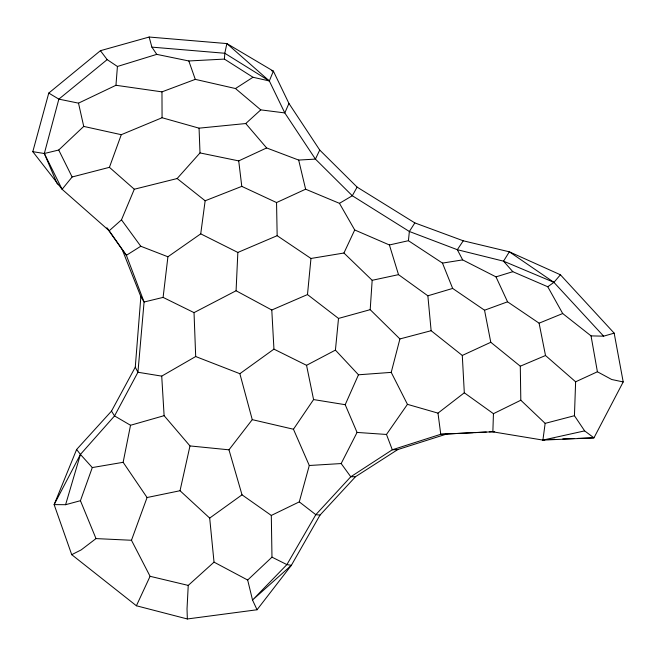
<?xml version="1.0" encoding="UTF-8"?>
<svg xmlns="http://www.w3.org/2000/svg" width="656" height="656" viewBox="0 0 656 656"><rect width="100%" height="100%" fill="white"/><g stroke="black" fill="none" stroke-linecap="round" stroke-linejoin="round"><path stroke-width="0.98" d="M106.92 227.739L109.199 230.764L121.483 219.834L134.3 189.231L177.153 178.539L205.148 200.777L241.785 186.378L276.545 202.565L305.622 189.199L339.455 203.335L354.716 229.969L389.402 244.967L398.512 274.651L427.86 295.807L431.131 330.706L462.291 355.445L464.309 392.796L493.443 413.69L492.861 431.837L542.906 440.094L593.951 437.855L623.2 381.94L614.172 333.15L560.413 274.774L509.343 251.814L463.251 240.793L414.846 222.909L357.102 187.116L319.734 150.052L288.943 103.451L273.372 71.127L226.869 43.575L149.15 37.031L100.417 50.692L48.765 93.078L32.8 151.675L62.107 189.297L109.199 230.764L126.378 255.307L144.082 302.006L137.932 372.255L114.546 415.92L80.426 454.428L54.136 504.612L71.725 554.673L136.399 605.767L187.345 618.969L257.045 609.76L291.371 565.316L320.03 515.083L355.536 476.682L397.766 449.573L446.834 433.969L473.115 432.657M577.87 438.405L593.951 437.855L584.644 430.885L574.443 415.707L575.624 381.8L545.513 355.519L539.093 323.178L507.555 301.817L495.993 276.873L462.66 259.891L457.33 249.706L409.36 231.486L352.305 195.742L315.429 159.105L284.802 112.922L269.329 80.95L226.869 43.575L224.803 53.259L224.409 59.089L252.986 77.26L269.329 80.95L273.372 71.127L271.469 70.7M107.584 228.862L122.246 249.616L140.86 296.66L144.082 302.006L163.098 297.398L194.028 312.625L236.078 290.756L237.849 252.445L277.16 235.693L310.969 258.464L343.941 253.019L372.173 280.301L370.197 309.665L399.914 338.939L431.131 330.706M188.239 585.406L150.085 576.304L131.471 540.265L147.067 497.527L180.031 490.729L209.69 518.084L214.028 562.135L188.239 585.406L187.026 608.858L187.345 618.969M48.765 93.078L58.86 99.13L78.507 103.148L115.956 85.28L117.424 66.477L107.174 59.622L100.417 50.692M147.067 497.527L123.139 462.308L92.299 467.564L80.434 500.7L65.6 504.702L54.136 504.612L76.621 449.475L111.495 411.115L135.275 367.18L140.86 296.66M370.197 309.665L338.512 318.431L307.484 294.569L310.969 258.464M464.309 392.796L437.987 413.124L407.45 404.342L391.222 372.378L358.471 374.789L335.421 350.115L338.512 318.431M544.857 439.889L542.906 440.094L545.152 423.366L520.815 400.226L520.29 366.196L490.786 342.284L484.538 310.214L452.656 288.427L442.472 263.097L408.426 240.703L409.36 231.486L414.846 222.909M163.098 297.398L167.92 256.775L200.728 233.848L205.148 200.777M123.139 462.308L130.528 425.268L164.115 415.674L189.978 445.932L228.977 449.819L252.257 419.651L239.866 373.699L195.693 356.536L161.72 376.126L137.932 372.255L135.275 367.18M180.031 490.729L189.978 445.932M391.222 372.378L399.914 338.939M58.564 184.746L57.023 183.418L44.329 153.504L58.86 99.13L107.174 59.622M228.977 449.819L242.023 494.829L271.305 515.436L299.284 501.881L309.288 465.498L293.453 429.237L252.257 419.651M65.6 504.702L80.426 454.428L76.621 449.475M32.8 151.675L44.329 153.504L62.107 189.297L72.119 176.981L109.421 167.329L121.286 134.693L162.073 117.736L199.063 128.166L245.754 123.541L260.776 109.872L284.802 112.922L288.943 103.451M309.288 465.498L341.169 463.554L357.061 432.427L345.204 404.695L358.471 374.789M150.085 576.304L136.399 605.767M343.941 253.019L354.716 229.969M319.734 150.052L315.429 159.105L298.669 160.064L266.639 147.944L245.754 123.541M357.102 187.116L352.305 195.742L339.455 203.335M463.251 240.793L457.33 249.706L503.537 261.17L553.926 282.359L603.635 336.167L614.172 333.15M293.453 429.237L313.576 399.57L306.549 365.318L273.946 349.131L271.789 310.009L236.078 290.756M397.766 449.573L392.304 449.778L386.482 434.461L407.45 404.342M553.926 282.359L509.343 251.814L503.537 261.17L512.812 271.682L547.768 286.754L553.926 282.359L560.413 274.774M177.153 178.539L200.006 152.922L199.063 128.166M44.329 153.504L58.72 150.027L83.73 126.411L121.286 134.693M257.045 609.76L252.527 600.027L247.673 580.035L271.978 557.149L271.305 515.436M131.471 540.265L96.006 538.592L81.18 549.9L71.725 554.673M239.866 373.699L273.946 349.131M209.69 518.084L242.023 494.829M115.956 85.28L161.966 91.865L195.291 79.36L235.479 88.535L252.986 77.26M167.92 256.775L140.778 246.254L126.378 255.307L122.246 249.616M306.549 365.318L335.421 350.115M493.443 413.69L520.815 400.226M200.006 152.922L238.718 160.892L266.639 147.944M462.291 355.445L490.786 342.284M575.624 381.8L597.403 371.772L611.695 379.496L623.2 381.94M271.789 310.009L307.484 294.569M520.29 366.196L545.513 355.519M539.093 323.178L562.7 313.535L591.04 335.88L603.635 336.167M484.538 310.214L507.555 301.817M117.424 66.477L156.759 54.366L188.821 60.967L224.409 59.089M495.993 276.873L512.812 271.682M427.86 295.807L452.656 288.427M545.152 423.366L574.443 415.707M389.402 244.967L408.426 240.703M542.906 440.094L584.644 430.885M372.173 280.301L398.512 274.651M442.472 263.097L462.66 259.891M547.785 439.577L554.763 439.2M494.722 431.689L440.758 434.28L392.304 449.778L350.771 476.781L315.823 514.681L286.902 564.603L252.527 600.027L291.371 565.316L286.902 564.603L271.978 557.149M446.834 433.969L440.758 434.28L437.987 413.124M475.133 432.558L486.252 432.001M489.286 431.845L494.337 431.591M562.799 438.921L573.852 438.544M355.536 476.682L350.771 476.781L341.169 463.554M357.061 432.427L386.482 434.461M149.15 37.031L151.889 47.134L224.803 53.259L269.329 80.95M320.03 515.083L315.823 514.681L299.284 501.881M313.576 399.57L345.204 404.695M200.728 233.848L237.849 252.445M214.028 562.135L247.673 580.035M130.528 425.268L114.546 415.92L111.495 411.115M235.479 88.535L260.776 109.872M109.421 167.329L134.3 189.231M80.426 454.428L92.299 467.564M121.483 219.834L140.778 246.254M151.889 47.134L156.759 54.366M547.768 286.754L562.7 313.535M58.72 150.027L72.119 176.981M80.434 500.7L96.006 538.592M188.821 60.967L195.291 79.36M298.669 160.064L305.622 189.199M78.507 103.148L83.73 126.411M591.04 335.88L597.403 371.772M238.718 160.892L241.785 186.378M161.72 376.126L164.115 415.674M194.028 312.625L195.693 356.536M276.545 202.565L277.16 235.693M161.966 91.865L162.073 117.736"/></g></svg>
